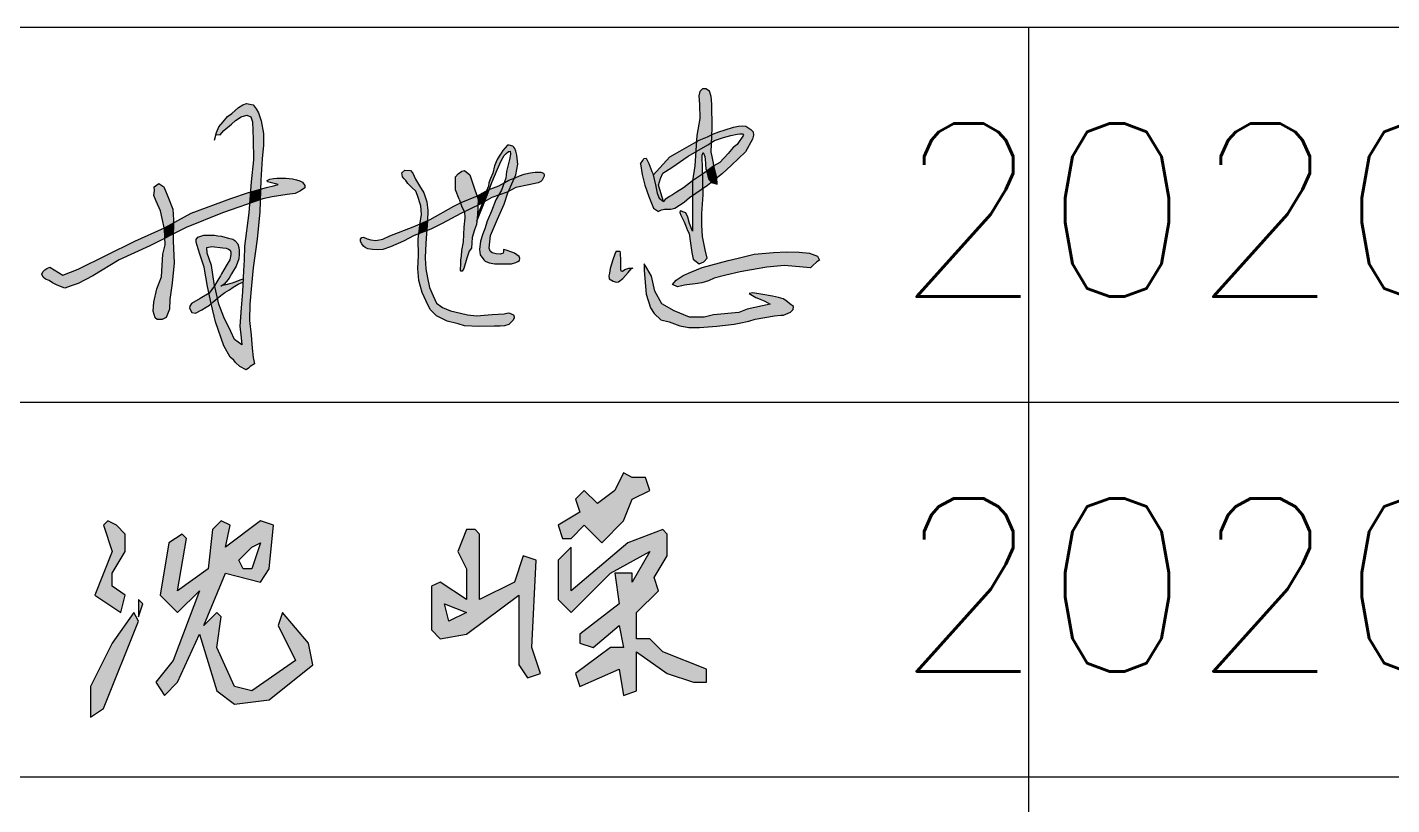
# Model space of a CAD drawing. Header units: millimetres. Extents: x 865490 to 879904, y 39442 to 44891.
# Drawn here: x 877252.77 to 877276.41, y 39488.97 to 39502.45 of the extents above; entities that cross this region are included whole.
import ezdxf
from ezdxf.enums import TextEntityAlignment as Align

# ---------------------------------------------------------------- set-up
doc = ezdxf.new("R2010")
doc.units = ezdxf.units.MM
doc.header["$LTSCALE"] = 1000
doc.header["$MEASUREMENT"] = 0
doc.layers.add('HATCH', color=8, linetype='Continuous')
doc.styles.add('ECEC_TQ', font='txt_l.shx', dxfattribs={"bigfont": 'hztxt_l.shx'})

msp = doc.modelspace()

# ---------------------------------------------------------------- hatches: boundary and pattern name
at = {"linetype": 'Continuous'}
h = msp.add_hatch(color=256, dxfattribs=at)
h.paths.add_polyline_path([(877261.286, 39492.606), (877261.286, 39491.396), (877261.438, 39491.169), (877261.664, 39491.245), (877261.513, 39491.699), (877261.589, 39493.211), (877261.362, 39493.287), (877261.211, 39492.833), (877260.606, 39492.531), (877260.606, 39493.665), (877260.53, 39493.741), (877260.379, 39493.741), (877260.228, 39493.363), (877260.379, 39493.06), (877260.379, 39492.531), (877259.925, 39492.833), (877259.774, 39492.758), (877259.774, 39492.001), (877259.925, 39491.85), (877260.379, 39491.926)])
h.paths.add_polyline_path([(877260.379, 39492.304), (877260.076, 39492.153), (877260.001, 39492.455)], flags=16)
h.paths.add_polyline_path([(877263.101, 39493.892), (877263.253, 39494.27), (877263.555, 39494.421), (877263.479, 39494.648), (877263.253, 39494.648), (877263.101, 39494.724), (877262.95, 39494.421), (877262.648, 39494.194), (877262.421, 39494.421), (877262.269, 39494.27), (877262.345, 39494.043), (877261.967, 39493.816), (877262.043, 39493.589), (877262.194, 39493.589), (877262.421, 39493.816), (877262.723, 39493.514)])
h.paths.add_polyline_path([(877263.858, 39493.287), (877263.858, 39493.665), (877263.782, 39493.741), (877263.177, 39493.514), (877262.194, 39492.682), (877262.194, 39493.438), (877261.967, 39493.211), (877261.967, 39492.531), (877262.194, 39492.304), (877262.874, 39492.984), (877263.555, 39493.363), (877263.253, 39492.833), (877263.253, 39492.984), (877262.95, 39492.984), (877263.026, 39492.455), (877262.345, 39491.926), (877262.345, 39491.774), (877262.572, 39491.699), (877263.026, 39492.077), (877263.101, 39491.699), (877262.874, 39491.699), (877262.269, 39491.245), (877262.345, 39491.018), (877263.026, 39491.321), (877263.101, 39490.867), (877263.328, 39490.943), (877263.328, 39491.623), (877263.858, 39491.245), (877264.311, 39491.094), (877264.538, 39491.094), (877264.538, 39491.321), (877263.782, 39491.623), (877263.555, 39491.85), (877263.328, 39491.85), (877263.328, 39492.304), (877263.706, 39492.682), (877263.631, 39492.909)])
h = msp.add_hatch(color=256, dxfattribs=at)
h.paths.add_polyline_path([(877254.239, 39492.758), (877254.239, 39492.984), (877254.466, 39493.363), (877254.466, 39493.665), (877254.314, 39493.816), (877254.163, 39493.892), (877254.088, 39493.816), (877254.239, 39493.363), (877253.936, 39492.606), (877254.39, 39492.304), (877254.466, 39492.606)])
h.paths.add_polyline_path([(877254.768, 39492.455), (877254.693, 39492.531), (877254.693, 39492.228)])
h.paths.add_polyline_path([(877254.693, 39492.153), (877254.617, 39492.304), (877254.239, 39491.774), (877253.861, 39491.018), (877253.861, 39490.489), (877254.088, 39490.64)])
h.paths.add_polyline_path([(877256.205, 39492.984), (877256.81, 39492.833), (877256.961, 39493.06), (877257.037, 39493.816), (877256.81, 39493.892), (877256.205, 39493.438), (877256.281, 39493.816), (877256.129, 39493.892), (877255.978, 39493.741), (877255.903, 39493.06), (877255.373, 39492.682), (877255.524, 39493.589), (877255.449, 39493.665), (877255.222, 39493.514), (877255.071, 39492.606), (877255.373, 39492.304), (877255.751, 39492.682), (877255.298, 39491.472), (877254.995, 39491.094), (877255.146, 39490.867), (877255.373, 39491.094), (877255.751, 39491.926), (877256.054, 39490.943), (877256.356, 39490.716), (877256.961, 39490.791), (877257.718, 39491.396), (877257.642, 39491.774), (877257.188, 39492.304), (877257.113, 39492.077), (877257.415, 39491.472), (877256.659, 39490.943), (877256.356, 39491.018), (877256.054, 39491.699), (877256.129, 39492.228), (877256.054, 39492.304), (877255.827, 39492.077)])
h.paths.add_polyline_path([(877256.432, 39493.211), (877256.659, 39493.438), (877256.81, 39493.514), (877256.659, 39493.06), (877256.508, 39493.06)], flags=16)
at = {"layer": 'HATCH'}
for points in [[(877264.632, 39501.123), (877264.622, 39501.253), (877264.59, 39501.344), (877264.527, 39501.386), (877264.467, 39501.386), (877264.425, 39501.34), (877264.408, 39501.263), (877264.415, 39501.113), (877264.422, 39500.871), (877264.373, 39500.58), (877264.365, 39500.469), (877264.411, 39500.496), (877264.555, 39500.554), (877264.633, 39500.592), (877264.639, 39500.709)], [(877256.84, 39500.174), (877256.862, 39500.409), (877256.859, 39500.615), (877256.819, 39500.834), (877256.776, 39500.97), (877256.736, 39501.04), (877256.68, 39501.109), (877256.568, 39501.13), (877256.504, 39501.112), (877256.429, 39501.066), (877256.314, 39500.959), (877256.236, 39500.909), (877256.164, 39500.815), (877256.089, 39500.727), (877256.047, 39500.631), (877256.038, 39500.596), (877256.112, 39500.589), (877256.176, 39500.663), (877256.308, 39500.774), (877256.375, 39500.835), (877256.476, 39500.902), (877256.574, 39500.929), (877256.641, 39500.902), (877256.668, 39500.814), (877256.682, 39500.515), (877256.689, 39500.154), (877256.645, 39499.776), (877256.632, 39499.595), (877256.81, 39499.646), (877256.816, 39499.804)], [(877265.347, 39500.64), (877265.308, 39500.682), (877265.219, 39500.739), (877265.168, 39500.745), (877265.091, 39500.742), (877265.009, 39500.72), (877264.863, 39500.676), (877264.75, 39500.644), (877264.66, 39500.605), (877264.633, 39500.592), (877264.627, 39500.455), (877264.68, 39500.49), (877264.835, 39500.543), (877264.961, 39500.577), (877265.069, 39500.599), (877265.115, 39500.607), (877265.164, 39500.606), (877265.181, 39500.581), (877265.071, 39500.421), (877265.003, 39500.371), (877264.917, 39500.267), (877264.768, 39500.11), (877264.667, 39500.05), (877264.681, 39499.979), (877264.719, 39499.841), (877264.815, 39499.918), (877264.973, 39500.064), (877265.214, 39500.293), (877265.337, 39500.516), (877265.354, 39500.586)], [(877263.937, 39500.023), (877264.22, 39500.217), (877264.352, 39500.292), (877264.365, 39500.469), (877264.321, 39500.444), (877264.076, 39500.305), (877263.901, 39500.208), (877263.617, 39499.888), (877263.656, 39499.72), (877263.683, 39499.579), (877263.718, 39499.493), (877263.794, 39499.432), (877263.706, 39499.716), (877263.74, 39499.833), (877263.784, 39499.922)], [(877264.627, 39500.455), (877264.564, 39500.414), (877264.352, 39500.292), (877264.334, 39500.053), (877264.299, 39499.789), (877264.472, 39499.906), (877264.469, 39500.019), (877264.464, 39500.201), (877264.465, 39500.234), (877264.48, 39500.28), (877264.508, 39500.216), (877264.522, 39500.105), (877264.523, 39500.075), (877264.53, 39500.002), (877264.545, 39499.96), (877264.667, 39500.05), (877264.636, 39500.211), (877264.618, 39500.288)], [(877264.633, 39500.592), (877264.555, 39500.554), (877264.411, 39500.496), (877264.365, 39500.469), (877264.352, 39500.292), (877264.564, 39500.414), (877264.627, 39500.455)], [(877260.911, 39499.981), (877260.983, 39500.141), (877261.032, 39500.232), (877261.069, 39500.263), (877261.11, 39500.299), (877261.135, 39500.303), (877261.143, 39500.255), (877261.124, 39500.161), (877261.072, 39499.954), (877261.059, 39499.839), (877261.028, 39499.752), (877261.042, 39499.76), (877261.112, 39499.8), (877261.209, 39499.841), (877261.233, 39499.894), (877261.271, 39500.079), (877261.254, 39500.235), (877261.236, 39500.307), (877261.218, 39500.351), (877261.201, 39500.377), (877261.181, 39500.391), (877261.119, 39500.409), (877261.088, 39500.409), (877261.012, 39500.32), (877260.98, 39500.272), (877260.946, 39500.219), (877260.909, 39500.161), (877260.867, 39500.053), (877260.838, 39499.924), (877260.795, 39499.83), (877260.764, 39499.754), (877260.759, 39499.697), (877260.727, 39499.618), (877260.755, 39499.633), (877260.774, 39499.64), (877260.817, 39499.762)], [(877259.693, 39499.426), (877259.642, 39499.583), (877259.567, 39499.705), (877259.497, 39499.82), (877259.451, 39499.924), (877259.408, 39499.973), (877259.312, 39499.977), (877259.259, 39499.928), (877259.27, 39499.862), (877259.299, 39499.828), (877259.327, 39499.797), (877259.365, 39499.745), (877259.434, 39499.674), (877259.501, 39499.611), (877259.531, 39499.536), (877259.586, 39499.36), (877259.598, 39499.208), (877259.579, 39499.064), (877259.576, 39499.044), (877259.703, 39499.098), (877259.708, 39499.277)], [(877260.488, 39499.74), (877260.436, 39499.896), (877260.343, 39499.972), (877260.299, 39499.96), (877260.235, 39499.912), (877260.191, 39499.86), (877260.191, 39499.776), (877260.191, 39499.635), (877260.255, 39499.475), (877260.278, 39499.408), (877260.288, 39499.413), (877260.559, 39499.527)], [(877263.61, 39499.916), (877263.594, 39499.955), (877263.539, 39500.091), (877263.503, 39500.161), (877263.496, 39500.183), (877263.453, 39500.176), (877263.436, 39500.145), (877263.395, 39500.087), (877263.426, 39499.899), (877263.47, 39499.718), (877263.542, 39499.519), (877263.623, 39499.317), (877263.709, 39499.259), (877263.751, 39499.285), (877263.788, 39499.291), (877263.813, 39499.292), (877263.863, 39499.292), (877263.918, 39499.293), (877263.989, 39499.313), (877264.15, 39499.418), (877264.244, 39499.495), (877264.297, 39499.531), (877264.299, 39499.789), (877264.14, 39499.667), (877264.021, 39499.593), (877263.951, 39499.55), (877263.895, 39499.519), (877263.821, 39499.466), (877263.794, 39499.432), (877263.718, 39499.493), (877263.683, 39499.579), (877263.656, 39499.72)], [(877264.681, 39499.979), (877264.667, 39500.05), (877264.667, 39500.05), (877264.545, 39499.96), (877264.544, 39499.94), (877264.576, 39499.825), (877264.625, 39499.765), (877264.719, 39499.841)], [(877255.29, 39499.299), (877255.206, 39499.52), (877255.136, 39499.687), (877255.048, 39499.743), (877254.966, 39499.687), (877254.972, 39499.624), (877254.961, 39499.536), (877255.003, 39499.437), (877255.078, 39499.272), (877255.107, 39499.138), (877255.143, 39498.975), (877255.303, 39499.063), (877255.304, 39499.114)], [(877257.503, 39499.618), (877257.577, 39499.669), (877257.579, 39499.713), (877257.536, 39499.77), (877257.491, 39499.793), (877257.433, 39499.807), (877257.365, 39499.824), (877257.249, 39499.836), (877257.169, 39499.84), (877257.093, 39499.84), (877257.033, 39499.83), (877256.971, 39499.818), (877256.924, 39499.797), (877256.928, 39499.772), (877256.979, 39499.76), (877257.047, 39499.744), (877257.117, 39499.729), (877257.055, 39499.711), (877256.913, 39499.676), (877256.81, 39499.646), (877256.803, 39499.462), (877256.849, 39499.478), (877257.012, 39499.511), (877257.27, 39499.554), (877257.412, 39499.57)], [(877260.986, 39499.631), (877261.028, 39499.752), (877260.939, 39499.703), (877260.774, 39499.64), (877260.74, 39499.542), (877260.697, 39499.435), (877260.816, 39499.503), (877260.936, 39499.545)], [(877261.209, 39499.841), (877261.112, 39499.8), (877261.042, 39499.76), (877261.028, 39499.752), (877260.986, 39499.631), (877260.936, 39499.545), (877261.084, 39499.596), (877261.107, 39499.609)], [(877261.621, 39499.755), (877261.668, 39499.779), (877261.689, 39499.802), (877261.711, 39499.837), (877261.726, 39499.875), (877261.726, 39499.903), (877261.722, 39499.914), (877261.713, 39499.927), (877261.666, 39499.943), (877261.572, 39499.943), (877261.522, 39499.936), (877261.452, 39499.923), (877261.376, 39499.906), (877261.299, 39499.88), (877261.222, 39499.846), (877261.209, 39499.841), (877261.107, 39499.609), (877261.235, 39499.677), (877261.462, 39499.72)], [(877264.472, 39499.906), (877264.299, 39499.789), (877264.297, 39499.531), (877264.479, 39499.656)], [(877264.576, 39499.825), (877264.544, 39499.94), (877264.545, 39499.96), (877264.489, 39499.918), (877264.472, 39499.906), (877264.479, 39499.656), (877264.557, 39499.709), (877264.625, 39499.765)], [(877264.719, 39499.841), (877264.625, 39499.765), (877264.723, 39499.734)], [(877256.152, 39499.236), (877256.619, 39499.398), (877256.632, 39499.595), (877256.604, 39499.587), (877256.296, 39499.486), (877255.607, 39499.232), (877255.303, 39499.063), (877255.299, 39498.869), (877255.522, 39498.98)], [(877256.81, 39499.646), (877256.632, 39499.595), (877256.619, 39499.398), (877256.803, 39499.462)], [(877260.579, 39499.466), (877260.559, 39499.527), (877260.288, 39499.413), (877260.278, 39499.408), (877260.301, 39499.342), (877260.343, 39499.255), (877260.576, 39499.369)], [(877260.727, 39499.618), (877260.572, 39499.533), (877260.559, 39499.527), (877260.579, 39499.466), (877260.576, 39499.369), (877260.614, 39499.387), (877260.665, 39499.416)], [(877261.031, 39499.386), (877261.095, 39499.582), (877261.107, 39499.609), (877261.084, 39499.596), (877260.936, 39499.545), (877260.888, 39499.462), (877260.811, 39499.263), (877260.74, 39499.094), (877260.695, 39498.958), (877260.66, 39498.87), (877260.622, 39498.743), (877260.605, 39498.601), (877260.615, 39498.506), (877260.682, 39498.42), (877260.702, 39498.395), (877260.77, 39498.368), (877260.87, 39498.35), (877260.935, 39498.349), (877261.044, 39498.349), (877261.162, 39498.353), (877261.233, 39498.376), (877261.268, 39498.392), (877261.297, 39498.412), (877261.302, 39498.443), (877261.294, 39498.48), (877261.213, 39498.537), (877261.163, 39498.555), (877261.069, 39498.59), (877261.018, 39498.598), (877261.018, 39498.559), (877261.016, 39498.535), (877260.963, 39498.522), (877260.895, 39498.525), (877260.825, 39498.543), (877260.788, 39498.573), (877260.772, 39498.624), (877260.796, 39498.843), (877260.914, 39499.129)], [(877260.774, 39499.64), (877260.755, 39499.633), (877260.727, 39499.618), (877260.665, 39499.416), (877260.697, 39499.435), (877260.74, 39499.542)], [(877264.482, 39499.55), (877264.479, 39499.656), (877264.297, 39499.531), (877264.296, 39499.264), (877264.294, 39499.05), (877264.296, 39498.92), (877264.243, 39499.053), (877264.214, 39499.16), (877264.18, 39499.236), (877264.131, 39499.255), (877264.104, 39499.267), (877264.083, 39499.269), (877264.075, 39499.24), (877264.092, 39499.194), (877264.15, 39499.082), (877264.177, 39499.022), (877264.207, 39498.927), (877264.241, 39498.877), (877264.258, 39498.751), (877264.286, 39498.551), (877264.308, 39498.435), (877264.414, 39498.35), (877264.494, 39498.387), (877264.549, 39498.451), (877264.515, 39498.597), (877264.469, 39498.826), (877264.457, 39499.025), (877264.457, 39499.226)], [(877256.09, 39497.652), (877256.065, 39497.757), (877255.989, 39497.691), (877255.957, 39497.663), (877255.957, 39497.662), (877256.032, 39497.344), (877256.176, 39496.932), (877256.286, 39496.733), (877256.348, 39496.679), (877256.374, 39496.638), (877256.451, 39496.57), (877256.56, 39496.514), (877256.599, 39496.54), (877256.633, 39496.572), (877256.706, 39496.617), (877256.685, 39496.726), (877256.667, 39496.887), (877256.648, 39497.114), (877256.62, 39497.368), (877256.623, 39497.653), (877256.652, 39497.975), (877256.68, 39498.283), (877256.749, 39498.778), (877256.795, 39499.254), (877256.803, 39499.462), (877256.619, 39499.398), (877256.608, 39499.236), (877256.534, 39498.658), (877256.527, 39498.415), (877256.517, 39498.233), (877256.496, 39497.868), (877256.476, 39497.589), (877256.453, 39497.268), (877256.473, 39497.067), (877256.486, 39496.949), (877256.359, 39497.039), (877256.294, 39497.18), (877256.175, 39497.427)], [(877260.281, 39499.224), (877260.343, 39499.255), (877260.301, 39499.342), (877260.278, 39499.408), (877260.161, 39499.351), (877259.749, 39499.118), (877259.703, 39499.098), (877259.691, 39498.926), (877259.762, 39498.953), (877259.959, 39499.05)], [(877260.572, 39499.203), (877260.576, 39499.369), (877260.343, 39499.255), (877260.349, 39499.147), (877260.334, 39498.988), (877260.32, 39498.736), (877260.294, 39498.585), (877260.286, 39498.482), (877260.276, 39498.423), (877260.273, 39498.372), (877260.273, 39498.328), (877260.267, 39498.272), (877260.268, 39498.243), (877260.273, 39498.23), (877260.28, 39498.223), (877260.307, 39498.225), (877260.336, 39498.268), (877260.386, 39498.449), (877260.427, 39498.57), (877260.468, 39498.626), (877260.48, 39498.806), (877260.52, 39498.942), (877260.552, 39499.034)], [(877260.697, 39499.435), (877260.665, 39499.416), (877260.592, 39499.252), (877260.57, 39499.188), (877260.559, 39499.094), (877260.641, 39499.294)], [(877255.303, 39499.063), (877255.143, 39498.975), (877255.148, 39498.951), (877255.152, 39498.796), (877255.299, 39498.869)], [(877259.473, 39498.844), (877259.553, 39498.874), (877259.576, 39499.044), (877259.455, 39498.993), (877259.053, 39498.838), (877258.928, 39498.779), (877258.81, 39498.758), (877258.719, 39498.767), (877258.658, 39498.784), (877258.592, 39498.817), (877258.565, 39498.807), (877258.544, 39498.781), (877258.541, 39498.739), (877258.565, 39498.697), (877258.595, 39498.66), (877258.626, 39498.633), (877258.67, 39498.611), (877258.749, 39498.601), (877258.84, 39498.595), (877258.928, 39498.601), (877259.064, 39498.649), (877259.29, 39498.743)], [(877259.703, 39499.098), (877259.576, 39499.044), (877259.553, 39498.874), (877259.691, 39498.926)], [(877254.358, 39498.42), (877254.891, 39498.666), (877255.152, 39498.796), (877255.148, 39498.951), (877255.143, 39498.975), (877254.631, 39498.743), (877253.652, 39498.259), (877253.383, 39498.157), (877253.159, 39498.294), (877253.106, 39498.272), (877253.071, 39498.245), (877253.036, 39498.21), (877253.018, 39498.173), (877253.042, 39498.119), (877253.082, 39498.088), (877253.148, 39498.062), (877253.207, 39498.022), (877253.284, 39497.979), (877253.418, 39497.932), (877253.529, 39497.969), (877253.649, 39498.012), (877253.902, 39498.144)], [(877255.313, 39498.369), (877255.297, 39498.744), (877255.299, 39498.869), (877255.152, 39498.796), (877255.155, 39498.681), (877255.116, 39498.522), (877255.091, 39498.125), (877255.012, 39497.92), (877254.961, 39497.687), (877254.952, 39497.529), (877254.985, 39497.417), (877255.017, 39497.385), (877255.103, 39497.385), (877255.177, 39497.421), (877255.234, 39497.566), (877255.238, 39497.735), (877255.279, 39498.019)], [(877256.365, 39498.756), (877256.328, 39498.779), (877256.257, 39498.796), (877256.193, 39498.817), (877256.136, 39498.83), (877256.072, 39498.84), (877256.011, 39498.847), (877255.913, 39498.847), (877255.829, 39498.847), (877255.724, 39498.817), (877255.697, 39498.776), (877255.697, 39498.726), (877255.728, 39498.611), (877255.758, 39498.517), (877255.835, 39498.291), (877255.893, 39497.961), (877255.918, 39497.845), (877256.015, 39497.969), (877256.005, 39498.013), (877255.959, 39498.324), (877255.885, 39498.534), (877255.877, 39498.634), (877255.968, 39498.65), (877256.159, 39498.632), (877256.214, 39498.626), (877256.255, 39498.606), (877256.285, 39498.591), (877256.296, 39498.556), (877256.296, 39498.513), (877256.279, 39498.419), (877256.231, 39498.346), (877256.174, 39498.246), (877256.135, 39498.18), (877256.114, 39498.144), (877256.085, 39498.1), (877256.053, 39498.039), (877256.015, 39497.969), (877256.065, 39497.757), (877256.12, 39497.804), (877256.192, 39497.852), (877256.272, 39497.902), (877256.333, 39497.948), (877256.424, 39497.998), (877256.506, 39498.034), (877256.509, 39498.09), (877256.472, 39498.08), (877256.37, 39498.041), (877256.326, 39498.024), (877256.216, 39497.993), (877256.151, 39497.979), (877256.179, 39498.001), (877256.25, 39498.082), (877256.277, 39498.126), (877256.304, 39498.18), (877256.341, 39498.234), (877256.389, 39498.311), (877256.432, 39498.436), (877256.439, 39498.52), (877256.439, 39498.584), (877256.436, 39498.635), (877256.419, 39498.699)], [(877259.665, 39498.452), (877259.668, 39498.593), (877259.682, 39498.799), (877259.691, 39498.926), (877259.553, 39498.874), (877259.54, 39498.779), (877259.545, 39498.494), (877259.536, 39498.27), (877259.556, 39498.061), (877259.614, 39497.853), (877259.683, 39497.705), (877259.748, 39497.558), (877259.861, 39497.452), (877260.043, 39497.355), (877260.236, 39497.313), (877260.347, 39497.279), (877260.592, 39497.264), (877260.858, 39497.27), (877260.963, 39497.272), (877261.038, 39497.277), (877261.115, 39497.301), (877261.188, 39497.377), (877261.206, 39497.413), (877261.206, 39497.43), (877261.193, 39497.467), (877261.165, 39497.481), (877261.129, 39497.494), (877261.101, 39497.499), (877261.031, 39497.487), (877260.826, 39497.473), (877260.683, 39497.46), (877260.561, 39497.449), (877260.396, 39497.469), (877260.273, 39497.495), (877260.1, 39497.536), (877259.963, 39497.592), (877259.861, 39497.669), (877259.801, 39497.796), (877259.738, 39497.943), (877259.702, 39498.107), (877259.672, 39498.267)], [(877263.184, 39498.202), (877263.234, 39498.263), (877263.252, 39498.274), (877263.194, 39498.278), (877263.121, 39498.253), (877263.081, 39498.227), (877263.054, 39498.232), (877263.051, 39498.26), (877263.051, 39498.298), (877263.046, 39498.355), (877263.046, 39498.398), (877263.046, 39498.458), (877263.044, 39498.493), (877263.044, 39498.539), (877263.039, 39498.569), (877262.973, 39498.574), (877262.953, 39498.521), (877262.916, 39498.421), (877262.87, 39498.27), (877262.855, 39498.19), (877262.845, 39498.142), (877262.853, 39498.092), (877262.921, 39498.049), (877262.971, 39498.034), (877263.011, 39498.037), (877263.091, 39498.099)], [(877264.873, 39498.155), (877265.123, 39498.211), (877265.286, 39498.241), (877265.584, 39498.293), (877265.89, 39498.323), (877266.343, 39498.285), (877266.376, 39498.318), (877266.449, 39498.387), (877266.495, 39498.415), (877266.462, 39498.486), (877266.322, 39498.539), (877266.147, 39498.552), (877265.925, 39498.557), (877265.701, 39498.549), (877265.367, 39498.519), (877265.085, 39498.45), (877264.912, 39498.407), (877264.461, 39498.29), (877264.265, 39498.206), (877264.132, 39498.15), (877264.015, 39498.066), (877263.952, 39497.995), (877264.036, 39497.954), (877264.158, 39497.982), (877264.199, 39497.985), (877264.344, 39498.005), (877264.456, 39498.023), (877264.576, 39498.058), (877264.672, 39498.104)], [(877263.583, 39498.139), (877263.506, 39498.279), (877263.456, 39498.353), (877263.458, 39498.235), (877263.493, 39497.823), (877263.569, 39497.587), (877263.629, 39497.489), (877263.749, 39497.383), (877263.89, 39497.343), (877264.075, 39497.274), (877264.231, 39497.248), (877264.42, 39497.246), (877264.717, 39497.27), (877265.018, 39497.305), (877265.106, 39497.325), (877265.27, 39497.359), (877265.383, 39497.389), (877265.718, 39497.452), (877265.825, 39497.46), (877265.875, 39497.46), (877265.996, 39497.513), (877266.043, 39497.561), (877266.045, 39497.609), (877265.982, 39497.66), (877265.912, 39497.714), (877265.865, 39497.742), (877265.789, 39497.768), (877265.682, 39497.791), (877265.482, 39497.823), (877265.339, 39497.849), (877265.279, 39497.835), (877265.393, 39497.77), (877265.438, 39497.752), (877265.551, 39497.706), (877265.599, 39497.676), (877265.643, 39497.654), (877265.244, 39497.567), (877265.097, 39497.508), (877264.663, 39497.468), (877264.501, 39497.429), (877264.245, 39497.429), (877263.976, 39497.539), (877263.763, 39497.658), (877263.641, 39497.879)], [(877255.957, 39497.663), (877255.918, 39497.845), (877255.761, 39497.75), (877255.613, 39497.665), (877255.585, 39497.62), (877255.577, 39497.583), (877255.622, 39497.505), (877255.683, 39497.494), (877255.792, 39497.552), (877255.866, 39497.598), (877255.926, 39497.637)], [(877256.015, 39497.969), (877255.918, 39497.845), (877255.957, 39497.663), (877255.989, 39497.691), (877256.065, 39497.757)]]:
    msp.add_hatch(color=256, dxfattribs=at).paths.add_polyline_path(points)

# ---------------------------------------------------------------- linework, layer by layer
for p, q in [((877235.123, 39502.455), (877345.123, 39502.455)), ((877270.123, 39469.955), (877270.123, 39502.455)), ((877235.123, 39495.955), (877290.123, 39495.955)), ((877235.123, 39489.455), (877290.123, 39489.455))]:
    msp.add_line(p, q)
for points in [[(877264.544, 39499.94), (877264.576, 39499.825), (877264.625, 39499.765), (877264.723, 39499.734), (877264.719, 39499.841), (877264.681, 39499.979), (877264.636, 39500.211), (877264.618, 39500.288), (877264.639, 39500.709), (877264.632, 39501.123), (877264.622, 39501.253), (877264.59, 39501.344), (877264.527, 39501.386), (877264.467, 39501.386), (877264.425, 39501.34), (877264.408, 39501.263), (877264.415, 39501.113), (877264.422, 39500.871), (877264.373, 39500.58), (877264.334, 39500.053), (877264.299, 39499.789), (877264.296, 39499.264), (877264.294, 39499.05), (877264.296, 39498.92), (877264.243, 39499.053), (877264.214, 39499.16), (877264.18, 39499.236)], [(877256.038, 39500.596), (877256.112, 39500.589), (877256.112, 39500.589), (877256.176, 39500.663), (877256.308, 39500.774), (877256.375, 39500.835), (877256.476, 39500.902), (877256.574, 39500.929), (877256.574, 39500.929), (877256.641, 39500.902), (877256.668, 39500.814), (877256.682, 39500.515), (877256.689, 39500.154), (877256.645, 39499.776), (877256.608, 39499.236), (877256.534, 39498.658), (877256.527, 39498.415), (877256.517, 39498.233), (877256.496, 39497.868), (877256.476, 39497.589), (877256.453, 39497.268), (877256.473, 39497.067), (877256.486, 39496.949), (877256.486, 39496.949), (877256.359, 39497.039), (877256.294, 39497.18), (877256.175, 39497.427), (877256.09, 39497.652), (877256.005, 39498.013), (877255.959, 39498.324), (877255.885, 39498.534), (877255.877, 39498.634), (877255.877, 39498.634), (877255.968, 39498.65), (877256.159, 39498.632), (877256.159, 39498.632), (877256.214, 39498.626), (877256.255, 39498.606), (877256.285, 39498.591), (877256.296, 39498.556), (877256.296, 39498.513), (877256.279, 39498.419), (877256.231, 39498.346), (877256.174, 39498.246), (877256.135, 39498.18), (877256.114, 39498.144), (877256.085, 39498.1), (877256.053, 39498.039), (877256.015, 39497.969), (877255.918, 39497.845), (877255.761, 39497.75), (877255.613, 39497.665), (877255.585, 39497.62), (877255.577, 39497.583), (877255.622, 39497.505), (877255.683, 39497.494), (877255.792, 39497.552), (877255.866, 39497.598), (877255.926, 39497.637), (877255.989, 39497.691), (877256.12, 39497.804), (877256.192, 39497.852), (877256.272, 39497.902), (877256.333, 39497.948), (877256.424, 39497.998), (877256.506, 39498.034)], [(877256.015, 39500.498), (877256.047, 39500.631), (877256.089, 39500.727), (877256.164, 39500.815), (877256.236, 39500.909), (877256.314, 39500.959), (877256.429, 39501.066), (877256.504, 39501.112), (877256.568, 39501.13), (877256.68, 39501.109), (877256.736, 39501.04), (877256.776, 39500.97), (877256.819, 39500.834), (877256.859, 39500.615), (877256.862, 39500.409), (877256.84, 39500.174), (877256.816, 39499.804), (877256.795, 39499.254), (877256.749, 39498.778), (877256.68, 39498.283), (877256.652, 39497.975), (877256.623, 39497.653), (877256.62, 39497.368), (877256.648, 39497.114), (877256.667, 39496.887), (877256.685, 39496.726), (877256.706, 39496.617), (877256.633, 39496.572), (877256.599, 39496.54), (877256.56, 39496.514), (877256.451, 39496.57), (877256.374, 39496.638), (877256.348, 39496.679), (877256.286, 39496.733), (877256.176, 39496.932), (877256.032, 39497.344), (877255.957, 39497.662), (877255.893, 39497.961), (877255.835, 39498.291), (877255.758, 39498.517), (877255.728, 39498.611), (877255.697, 39498.726), (877255.697, 39498.776), (877255.724, 39498.817), (877255.724, 39498.817), (877255.829, 39498.847), (877255.913, 39498.847), (877255.913, 39498.847), (877256.011, 39498.847), (877256.072, 39498.84), (877256.136, 39498.83), (877256.193, 39498.817), (877256.257, 39498.796), (877256.328, 39498.779), (877256.365, 39498.756), (877256.419, 39498.699), (877256.436, 39498.635), (877256.439, 39498.584), (877256.439, 39498.52), (877256.432, 39498.436), (877256.389, 39498.311), (877256.341, 39498.234), (877256.304, 39498.18), (877256.277, 39498.126), (877256.25, 39498.082), (877256.25, 39498.082), (877256.179, 39498.001), (877256.122, 39497.957)], [(877263.617, 39499.888), (877263.901, 39500.208), (877264.076, 39500.305), (877264.321, 39500.444), (877264.411, 39500.496), (877264.555, 39500.554), (877264.66, 39500.605), (877264.75, 39500.644), (877264.863, 39500.676), (877265.009, 39500.72), (877265.091, 39500.742), (877265.168, 39500.745), (877265.219, 39500.739), (877265.308, 39500.682), (877265.347, 39500.64), (877265.354, 39500.586), (877265.337, 39500.516), (877265.214, 39500.293), (877264.973, 39500.064), (877264.815, 39499.918), (877264.557, 39499.709), (877264.244, 39499.495), (877264.15, 39499.418), (877263.989, 39499.313), (877263.918, 39499.293), (877263.863, 39499.292), (877263.813, 39499.292), (877263.788, 39499.291), (877263.751, 39499.285), (877263.709, 39499.259)], [(877263.395, 39500.087), (877263.436, 39500.145), (877263.453, 39500.176), (877263.453, 39500.176), (877263.496, 39500.183), (877263.503, 39500.161), (877263.539, 39500.091), (877263.594, 39499.955), (877263.61, 39499.916), (877263.656, 39499.72), (877263.683, 39499.579), (877263.718, 39499.493), (877263.794, 39499.432), (877263.706, 39499.716), (877263.74, 39499.833), (877263.784, 39499.922), (877263.937, 39500.023), (877264.22, 39500.217), (877264.564, 39500.414), (877264.68, 39500.49), (877264.835, 39500.543), (877264.961, 39500.577), (877265.069, 39500.599), (877265.115, 39500.607), (877265.164, 39500.606), (877265.181, 39500.581), (877265.071, 39500.421), (877265.003, 39500.371), (877264.917, 39500.267), (877264.768, 39500.11), (877264.667, 39500.05), (877264.489, 39499.918), (877264.299, 39499.789), (877264.14, 39499.667), (877264.021, 39499.593), (877263.951, 39499.55), (877263.895, 39499.519), (877263.821, 39499.466), (877263.794, 39499.432)], [(877260.559, 39499.094), (877260.641, 39499.294), (877260.74, 39499.542), (877260.817, 39499.762), (877260.911, 39499.981), (877260.983, 39500.141), (877261.032, 39500.232), (877261.069, 39500.263), (877261.11, 39500.299), (877261.135, 39500.303), (877261.143, 39500.255), (877261.124, 39500.161), (877261.072, 39499.954), (877261.059, 39499.839), (877260.986, 39499.631), (877260.888, 39499.462), (877260.811, 39499.263), (877260.74, 39499.094), (877260.695, 39498.958), (877260.66, 39498.87), (877260.622, 39498.743), (877260.605, 39498.601), (877260.615, 39498.506), (877260.682, 39498.42), (877260.702, 39498.395), (877260.77, 39498.368), (877260.87, 39498.35), (877260.935, 39498.349), (877261.044, 39498.349), (877261.162, 39498.353), (877261.233, 39498.376), (877261.268, 39498.392), (877261.297, 39498.412), (877261.302, 39498.443), (877261.294, 39498.48), (877261.213, 39498.537), (877261.163, 39498.555), (877261.069, 39498.59), (877261.018, 39498.598), (877261.018, 39498.559), (877261.016, 39498.535), (877260.963, 39498.522), (877260.895, 39498.525), (877260.825, 39498.543), (877260.788, 39498.573), (877260.772, 39498.624), (877260.796, 39498.843), (877260.914, 39499.129), (877261.031, 39499.386), (877261.095, 39499.582), (877261.233, 39499.894), (877261.271, 39500.079), (877261.254, 39500.235), (877261.236, 39500.307), (877261.218, 39500.351), (877261.201, 39500.377), (877261.181, 39500.391), (877261.119, 39500.409), (877261.088, 39500.409), (877261.012, 39500.32), (877260.98, 39500.272), (877260.946, 39500.219), (877260.909, 39500.161), (877260.867, 39500.053), (877260.838, 39499.924), (877260.795, 39499.83), (877260.764, 39499.754), (877260.759, 39499.697)], [(877264.18, 39499.236), (877264.131, 39499.255), (877264.104, 39499.267), (877264.083, 39499.269), (877264.075, 39499.24), (877264.092, 39499.194), (877264.15, 39499.082), (877264.177, 39499.022), (877264.207, 39498.927), (877264.241, 39498.877), (877264.258, 39498.751), (877264.286, 39498.551), (877264.308, 39498.435), (877264.414, 39498.35), (877264.494, 39498.387), (877264.549, 39498.451), (877264.549, 39498.451), (877264.515, 39498.597), (877264.469, 39498.826), (877264.457, 39499.025), (877264.457, 39499.226), (877264.482, 39499.55), (877264.469, 39500.019), (877264.464, 39500.201), (877264.465, 39500.234), (877264.48, 39500.28), (877264.48, 39500.28), (877264.508, 39500.216), (877264.522, 39500.105), (877264.523, 39500.075), (877264.53, 39500.002), (877264.545, 39499.96), (877264.544, 39499.94)], [(877259.27, 39499.862), (877259.259, 39499.928), (877259.312, 39499.977), (877259.408, 39499.973), (877259.451, 39499.924), (877259.497, 39499.82), (877259.567, 39499.705), (877259.642, 39499.583), (877259.693, 39499.426), (877259.708, 39499.277), (877259.703, 39499.098), (877259.682, 39498.799), (877259.668, 39498.593), (877259.665, 39498.452), (877259.672, 39498.267), (877259.702, 39498.107), (877259.738, 39497.943), (877259.801, 39497.796), (877259.861, 39497.669), (877259.963, 39497.592), (877260.1, 39497.536), (877260.273, 39497.495), (877260.396, 39497.469), (877260.561, 39497.449), (877260.683, 39497.46), (877260.826, 39497.473), (877261.031, 39497.487), (877261.101, 39497.499), (877261.129, 39497.494), (877261.165, 39497.481), (877261.193, 39497.467), (877261.206, 39497.43), (877261.206, 39497.413), (877261.188, 39497.377), (877261.115, 39497.301), (877261.038, 39497.277), (877260.963, 39497.272), (877260.858, 39497.27), (877260.592, 39497.264), (877260.347, 39497.279), (877260.236, 39497.313), (877260.043, 39497.355), (877259.861, 39497.452), (877259.748, 39497.558), (877259.683, 39497.705), (877259.614, 39497.853), (877259.556, 39498.061), (877259.536, 39498.27), (877259.545, 39498.494), (877259.54, 39498.779), (877259.579, 39499.064), (877259.598, 39499.208), (877259.586, 39499.36), (877259.531, 39499.536), (877259.501, 39499.611), (877259.434, 39499.674), (877259.365, 39499.745), (877259.327, 39499.797), (877259.299, 39499.828), (877259.27, 39499.862)], [(877260.255, 39499.475), (877260.191, 39499.635), (877260.191, 39499.776), (877260.191, 39499.86), (877260.235, 39499.912), (877260.299, 39499.96), (877260.343, 39499.972), (877260.436, 39499.896), (877260.488, 39499.74), (877260.579, 39499.466), (877260.572, 39499.203), (877260.552, 39499.034), (877260.52, 39498.942), (877260.48, 39498.806), (877260.468, 39498.626), (877260.427, 39498.57), (877260.386, 39498.449), (877260.336, 39498.268), (877260.307, 39498.225), (877260.28, 39498.223)], [(877263.395, 39500.087), (877263.426, 39499.899), (877263.47, 39499.718), (877263.542, 39499.519), (877263.623, 39499.317), (877263.709, 39499.259)], [(877253.159, 39498.294), (877253.383, 39498.157), (877253.652, 39498.259), (877254.631, 39498.743), (877255.143, 39498.975), (877255.607, 39499.232), (877256.296, 39499.486), (877256.604, 39499.587), (877256.913, 39499.676), (877257.055, 39499.711), (877257.117, 39499.729), (877257.047, 39499.744), (877256.979, 39499.76), (877256.928, 39499.772), (877256.928, 39499.772), (877256.924, 39499.797), (877256.971, 39499.818), (877257.033, 39499.83), (877257.093, 39499.84), (877257.169, 39499.84), (877257.249, 39499.836), (877257.365, 39499.824), (877257.433, 39499.807), (877257.491, 39499.793), (877257.536, 39499.77), (877257.579, 39499.713), (877257.577, 39499.669), (877257.503, 39499.618), (877257.412, 39499.57), (877257.27, 39499.554), (877257.012, 39499.511), (877256.849, 39499.478), (877256.152, 39499.236), (877255.522, 39498.98), (877254.891, 39498.666), (877254.358, 39498.42), (877253.902, 39498.144), (877253.649, 39498.012), (877253.529, 39497.969), (877253.418, 39497.932), (877253.284, 39497.979), (877253.207, 39498.022), (877253.148, 39498.062), (877253.082, 39498.088), (877253.042, 39498.119), (877253.018, 39498.173), (877253.036, 39498.21), (877253.071, 39498.245), (877253.106, 39498.272), (877253.159, 39498.294)], [(877254.966, 39499.687), (877255.048, 39499.743), (877255.136, 39499.687), (877255.206, 39499.52), (877255.29, 39499.299), (877255.304, 39499.114), (877255.297, 39498.744), (877255.313, 39498.369), (877255.279, 39498.019), (877255.238, 39497.735), (877255.234, 39497.566), (877255.177, 39497.421), (877255.103, 39497.385), (877255.017, 39497.385), (877254.985, 39497.417), (877254.952, 39497.529), (877254.961, 39497.687), (877255.012, 39497.92), (877255.091, 39498.125), (877255.116, 39498.522), (877255.155, 39498.681), (877255.148, 39498.951), (877255.107, 39499.138), (877255.078, 39499.272), (877255.003, 39499.437), (877254.961, 39499.536), (877254.972, 39499.624), (877254.966, 39499.687)], [(877261.713, 39499.927), (877261.722, 39499.914), (877261.726, 39499.903), (877261.726, 39499.875), (877261.711, 39499.837), (877261.689, 39499.802), (877261.668, 39499.779), (877261.621, 39499.755), (877261.462, 39499.72), (877261.235, 39499.677), (877261.084, 39499.596), (877260.816, 39499.503), (877260.614, 39499.387), (877260.281, 39499.224), (877259.959, 39499.05), (877259.762, 39498.953), (877259.473, 39498.844), (877259.29, 39498.743), (877259.064, 39498.649), (877258.928, 39498.601), (877258.84, 39498.595), (877258.749, 39498.601), (877258.67, 39498.611), (877258.626, 39498.633), (877258.595, 39498.66), (877258.565, 39498.697), (877258.541, 39498.739), (877258.544, 39498.781), (877258.565, 39498.807), (877258.592, 39498.817)], [(877258.592, 39498.817), (877258.658, 39498.784), (877258.719, 39498.767), (877258.81, 39498.758), (877258.928, 39498.779), (877259.053, 39498.838), (877259.455, 39498.993), (877259.749, 39499.118), (877260.161, 39499.351), (877260.288, 39499.413), (877260.572, 39499.533), (877260.755, 39499.633), (877260.939, 39499.703), (877261.042, 39499.76), (877261.112, 39499.8), (877261.222, 39499.846), (877261.299, 39499.88), (877261.376, 39499.906), (877261.452, 39499.923), (877261.522, 39499.936), (877261.572, 39499.943), (877261.666, 39499.943), (877261.666, 39499.943), (877261.713, 39499.927)], [(877260.759, 39499.697), (877260.727, 39499.618), (877260.665, 39499.416), (877260.592, 39499.252), (877260.57, 39499.188)], [(877260.255, 39499.475), (877260.301, 39499.342), (877260.343, 39499.255), (877260.349, 39499.147), (877260.334, 39498.988), (877260.32, 39498.736), (877260.294, 39498.585), (877260.286, 39498.482), (877260.276, 39498.423), (877260.273, 39498.372), (877260.273, 39498.328), (877260.267, 39498.272), (877260.268, 39498.243)], [(877262.973, 39498.574), (877262.953, 39498.521), (877262.916, 39498.421), (877262.87, 39498.27), (877262.855, 39498.19), (877262.845, 39498.142), (877262.853, 39498.092), (877262.853, 39498.092), (877262.921, 39498.049), (877262.971, 39498.034), (877263.011, 39498.037), (877263.091, 39498.099), (877263.184, 39498.202), (877263.234, 39498.263), (877263.27, 39498.285)], [(877262.973, 39498.574), (877263.039, 39498.569), (877263.044, 39498.539), (877263.044, 39498.493), (877263.046, 39498.458), (877263.046, 39498.398), (877263.046, 39498.355), (877263.051, 39498.298), (877263.051, 39498.26), (877263.054, 39498.232), (877263.054, 39498.232), (877263.081, 39498.227), (877263.121, 39498.253), (877263.194, 39498.278), (877263.194, 39498.278), (877263.252, 39498.274)], [(877264.015, 39498.066), (877264.132, 39498.15), (877264.265, 39498.206), (877264.461, 39498.29), (877264.912, 39498.407), (877265.085, 39498.45), (877265.367, 39498.519), (877265.701, 39498.549), (877265.925, 39498.557), (877266.147, 39498.552), (877266.322, 39498.539), (877266.462, 39498.486), (877266.462, 39498.486), (877266.495, 39498.415), (877266.449, 39498.387), (877266.376, 39498.318), (877266.343, 39498.285), (877266.343, 39498.285), (877265.89, 39498.323), (877265.584, 39498.293), (877265.286, 39498.241), (877265.123, 39498.211), (877264.873, 39498.155), (877264.672, 39498.104), (877264.576, 39498.058), (877264.456, 39498.023), (877264.344, 39498.005), (877264.199, 39497.985), (877264.158, 39497.982), (877264.036, 39497.954), (877263.952, 39497.995), (877264.015, 39498.066), (877264.015, 39498.066)], [(877263.456, 39498.353), (877263.458, 39498.235), (877263.493, 39497.823), (877263.569, 39497.587), (877263.629, 39497.489), (877263.749, 39497.383), (877263.89, 39497.343), (877264.075, 39497.274), (877264.231, 39497.248), (877264.42, 39497.246), (877264.717, 39497.27), (877265.018, 39497.305), (877265.106, 39497.325), (877265.27, 39497.359), (877265.383, 39497.389), (877265.718, 39497.452), (877265.825, 39497.46), (877265.875, 39497.46), (877265.996, 39497.513), (877266.043, 39497.561), (877266.045, 39497.609), (877265.982, 39497.66), (877265.912, 39497.714), (877265.865, 39497.742), (877265.789, 39497.768), (877265.682, 39497.791), (877265.482, 39497.823), (877265.339, 39497.849), (877265.279, 39497.835), (877265.279, 39497.835), (877265.279, 39497.835), (877265.393, 39497.77), (877265.438, 39497.752), (877265.551, 39497.706), (877265.599, 39497.676), (877265.643, 39497.654), (877265.244, 39497.567), (877265.097, 39497.508), (877264.663, 39497.468), (877264.501, 39497.429), (877264.245, 39497.429), (877263.976, 39497.539), (877263.763, 39497.658), (877263.641, 39497.879), (877263.583, 39498.139), (877263.506, 39498.279), (877263.456, 39498.353)], [(877256.151, 39497.979), (877256.151, 39497.979), (877256.216, 39497.993), (877256.326, 39498.024), (877256.37, 39498.041), (877256.472, 39498.08), (877256.509, 39498.09)], [(877260.268, 39498.243), (877260.273, 39498.23), (877260.28, 39498.223)]]:
    msp.add_lwpolyline(points)
at = {"linetype": 'Continuous', "elevation": 2318108.623}
for points in [[(877263.253, 39494.648), (877263.101, 39494.724), (877262.95, 39494.421), (877262.648, 39494.194), (877262.421, 39494.421), (877262.269, 39494.27), (877262.345, 39494.043), (877261.967, 39493.816), (877262.043, 39493.589), (877262.194, 39493.589), (877262.421, 39493.816), (877262.723, 39493.514), (877263.101, 39493.892), (877263.253, 39494.27), (877263.555, 39494.421), (877263.479, 39494.648), (877263.253, 39494.648)], [(877254.314, 39493.816), (877254.163, 39493.892), (877254.088, 39493.816), (877254.239, 39493.363), (877253.936, 39492.606), (877254.39, 39492.304), (877254.466, 39492.606), (877254.239, 39492.758), (877254.239, 39492.984), (877254.466, 39493.363), (877254.466, 39493.665), (877254.314, 39493.816)], [(877256.281, 39493.816), (877256.129, 39493.892), (877255.978, 39493.741), (877255.903, 39493.06), (877255.373, 39492.682), (877255.524, 39493.589), (877255.449, 39493.665), (877255.222, 39493.514), (877255.071, 39492.606), (877255.373, 39492.304), (877255.751, 39492.682), (877255.298, 39491.472), (877254.995, 39491.094), (877255.146, 39490.867), (877255.373, 39491.094), (877255.751, 39491.926), (877256.054, 39490.943), (877256.356, 39490.716), (877256.961, 39490.791), (877257.718, 39491.396), (877257.642, 39491.774), (877257.188, 39492.304), (877257.113, 39492.077), (877257.415, 39491.472), (877256.659, 39490.943), (877256.356, 39491.018), (877256.054, 39491.699), (877256.129, 39492.228), (877256.054, 39492.304), (877255.827, 39492.077), (877256.205, 39492.984), (877256.81, 39492.833), (877256.961, 39493.06), (877257.037, 39493.816), (877256.81, 39493.892), (877256.205, 39493.438), (877256.281, 39493.816)], [(877260.606, 39493.665), (877260.53, 39493.741), (877260.379, 39493.741), (877260.228, 39493.363), (877260.379, 39493.06), (877260.379, 39492.531), (877259.925, 39492.833), (877259.774, 39492.758), (877259.774, 39492.001), (877259.925, 39491.85), (877260.379, 39491.926), (877261.286, 39492.606), (877261.286, 39491.396), (877261.438, 39491.169), (877261.664, 39491.245), (877261.513, 39491.699), (877261.589, 39493.211), (877261.362, 39493.287), (877261.211, 39492.833), (877260.606, 39492.531), (877260.606, 39493.665)], [(877263.858, 39493.665), (877263.782, 39493.741), (877263.177, 39493.514), (877262.194, 39492.682), (877262.194, 39493.438), (877261.967, 39493.211), (877261.967, 39492.531), (877262.194, 39492.304), (877262.874, 39492.984), (877263.555, 39493.363), (877263.253, 39492.833), (877263.253, 39492.984), (877262.95, 39492.984), (877263.026, 39492.455), (877262.345, 39491.926), (877262.345, 39491.774), (877262.572, 39491.699), (877263.026, 39492.077), (877263.101, 39491.699), (877262.874, 39491.699), (877262.269, 39491.245), (877262.345, 39491.018), (877263.026, 39491.321), (877263.101, 39490.867), (877263.328, 39490.943), (877263.328, 39491.623), (877263.858, 39491.245), (877264.311, 39491.094), (877264.538, 39491.094), (877264.538, 39491.321), (877263.782, 39491.623), (877263.555, 39491.85), (877263.328, 39491.85), (877263.328, 39492.304), (877263.706, 39492.682), (877263.631, 39492.909), (877263.858, 39493.287), (877263.858, 39493.665)], [(877256.659, 39493.438), (877256.81, 39493.514), (877256.659, 39493.06), (877256.508, 39493.06), (877256.432, 39493.211), (877256.659, 39493.438)], [(877254.768, 39492.455), (877254.693, 39492.531), (877254.693, 39492.228), (877254.768, 39492.455)], [(877260.001, 39492.455), (877260.379, 39492.304), (877260.076, 39492.153), (877260.001, 39492.455)], [(877254.693, 39492.153), (877254.617, 39492.304), (877254.239, 39491.774), (877253.861, 39491.018), (877253.861, 39490.489), (877254.088, 39490.64), (877254.693, 39492.153)]]:
    msp.add_lwpolyline(points, dxfattribs=at)

# ---------------------------------------------------------------- texts
at = {"style": 'ECEC_TQ'}
for p in [(877279.367, 39499.283), (877279.367, 39492.783)]:
    msp.add_attdef('2020.04.30', text=' ', height=3, dxfattribs=at).set_placement(p, align=Align.MIDDLE)

doc.saveas('drawing.dxf')
